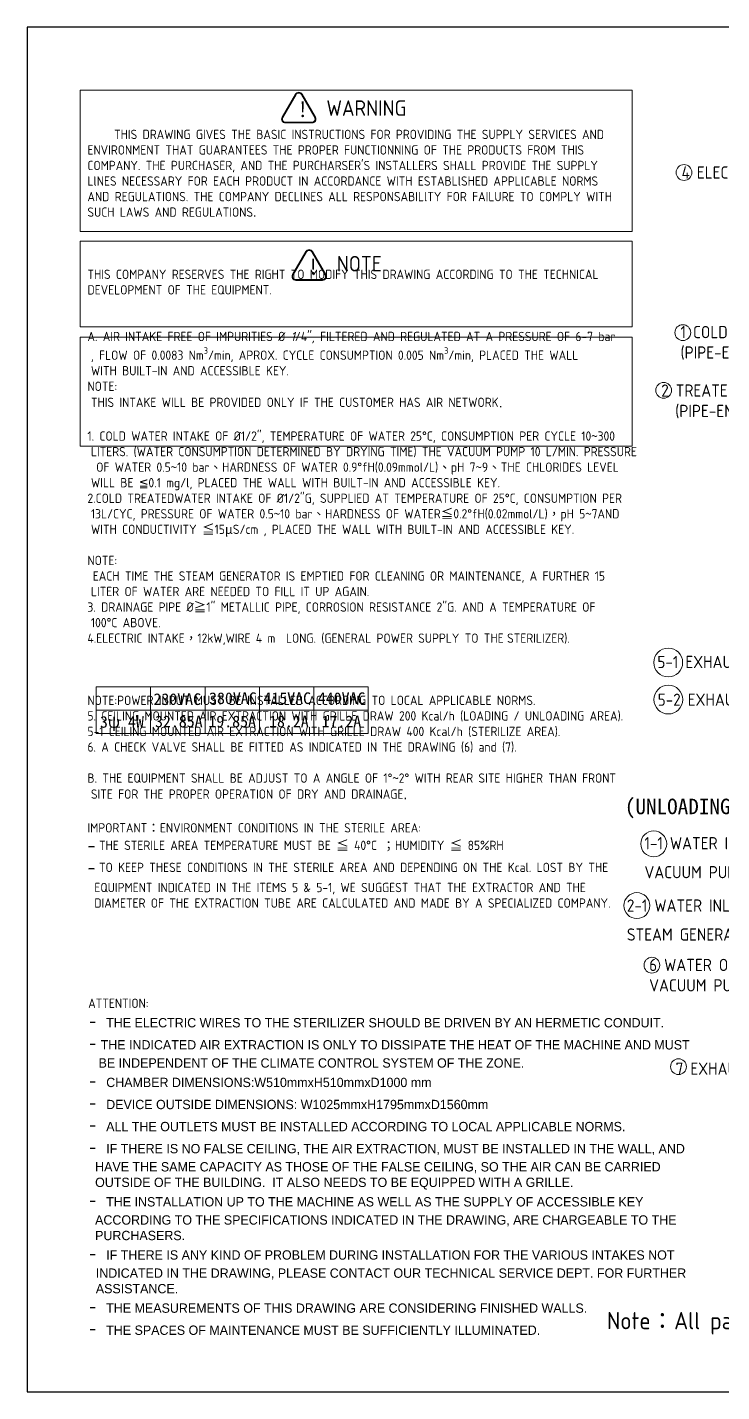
# Model space of a CAD drawing. Header units: millimetres. Extents: x -215875 to 13478, y -2277 to 9476.
# Drawn here: x 0 to 4828, y 0 to 9476 of the extents above; entities that cross this region are included whole.
import ezdxf

# ---------------------------------------------------------------- set-up
doc = ezdxf.new("R2010")
doc.units = ezdxf.units.MM
doc.header["$MEASUREMENT"] = 0
doc.layers.add('D', color=3, linetype='Continuous', lineweight=13)
doc.styles.get("Standard").update_dxf_attribs({"font": 'KAIU.TTF'})
doc.styles.add('STU25', font='isocp2.shx')

msp = doc.modelspace()

# ---------------------------------------------------------------- hatches: boundary and pattern name
at = {"layer": 'D'}
h = msp.add_hatch(color=11, dxfattribs=at)
edge = h.paths.add_edge_path()
edge.add_line((1863.738, 9011.456), (1771.55, 8851.783))
edge.add_arc((1794.933, 8838.283), 27, 149.9999999, 270)
edge.add_line((1794.933, 8811.283), (1979.308, 8811.283))
edge.add_arc((1979.308, 8838.283), 27, 270, 389.9999999)
edge.add_line((2002.691, 8851.783), (1910.503, 9011.456))
edge.add_arc((1887.12, 8997.956), 27, 30, 150)
edge = h.paths.add_edge_path(flags=16)
edge.add_arc((1887.12, 8997.956), 21.6, 30, 150)
edge.add_line((1868.414, 9008.756), (1776.227, 8849.083))
edge.add_arc((1794.933, 8838.283), 21.6, 149.9999999, 270)
edge.add_line((1794.933, 8816.683), (1979.308, 8816.683))
edge.add_arc((1979.308, 8838.283), 21.6, 270, 389.9999999)
edge.add_line((1998.014, 8849.083), (1905.827, 9008.756))
h = msp.add_hatch(color=11, dxfattribs=at)
edge = h.paths.add_edge_path()
edge.add_line((1936.359, 7918.114), (1844.172, 7758.44))
edge.add_arc((1867.554, 7744.94), 27, 149.9999999, 270)
edge.add_line((1867.554, 7717.94), (2051.93, 7717.94))
edge.add_arc((2051.93, 7744.94), 27, 270, 389.9999999)
edge.add_line((2075.313, 7758.44), (1983.125, 7918.114))
edge.add_arc((1959.742, 7904.614), 27, 30, 150)
edge = h.paths.add_edge_path(flags=16)
edge.add_arc((1959.742, 7904.614), 21.6, 30, 150)
edge.add_line((1941.036, 7915.414), (1848.848, 7755.74))
edge.add_arc((1867.554, 7744.94), 21.6, 149.9999999, 270)
edge.add_line((1867.554, 7723.34), (2051.93, 7723.34))
edge.add_arc((2051.93, 7744.94), 21.6, 270, 389.9999999)
edge.add_line((2070.636, 7755.74), (1978.448, 7915.414))

# ---------------------------------------------------------------- linework, layer by layer
at = {"layer": 'D', "color": 11}
for p, q in [((1863.738, 9011.456), (1771.55, 8851.783)), ((1868.414, 9008.756), (1776.227, 8849.083)), ((1905.827, 9008.756), (1998.014, 8849.083)), ((1910.503, 9011.456), (2002.691, 8851.783)), ((1794.933, 8816.683), (1979.308, 8816.683)), ((1794.933, 8811.283), (1979.308, 8811.283)), ((1936.359, 7918.114), (1844.172, 7758.44)), ((1941.036, 7915.414), (1848.848, 7755.74)), ((1978.448, 7915.414), (2070.636, 7755.74)), ((1983.125, 7918.114), (2075.313, 7758.44)), ((1867.554, 7723.34), (2051.93, 7723.34)), ((1867.554, 7717.94), (2051.93, 7717.94))]:
    msp.add_line(p, q, dxfattribs=at)
at = {"layer": 'D'}
for p, q in [((479.549, 4895.653), (479.549, 4571.653)), ((479.549, 4895.653), (2369.549, 4895.653)), ((857.549, 4895.653), (857.549, 4571.653)), ((1235.549, 4895.653), (1235.549, 4571.653)), ((1613.549, 4895.653), (1613.549, 4571.653)), ((1991.549, 4895.653), (1991.549, 4571.653)), ((2369.549, 4895.653), (2369.549, 4571.653)), ((479.549, 4733.653), (2369.549, 4733.653)), ((479.549, 4571.653), (2369.549, 4571.653))]:
    msp.add_line(p, q, dxfattribs=at)
at = {"layer": 'D', "color": 11}
for points in [[(367.87, 9040.08), (4206.032, 9040.08), (4206.032, 8057.93), (367.87, 8057.93)], [(367.87, 7990.954), (4206.032, 7990.954), (4206.032, 7395.053), (367.87, 7395.053)], [(367.87, 7323.429), (4206.032, 7323.429), (4206.032, 6567.54), (367.87, 6567.54)]]:
    msp.add_lwpolyline(points, close=True, dxfattribs=at)
at = {"layer": 'D'}
for centre, radius in [((4565.401, 8467.287), 55), ((4556.774, 7355.618), 55), ((4424.065, 6954.781), 55), ((4455.812, 5064.346), 100), ((4456.174, 4806.754), 100), ((4354.918, 3804.628), 90), ((4237.562, 3375.959), 90), ((4342.277, 2961.884), 55), ((4527.32, 2257.422), 55)]:
    msp.add_circle(centre, radius, dxfattribs=at)
at = {"layer": 'D', "color": 11}
for centre, radius, start, end in [((1887.12, 8997.956), 27, 30, 150), ((1887.12, 8997.956), 21.6, 30, 150), ((1794.933, 8838.283), 27, 149.9999999, 270), ((1794.933, 8838.283), 21.6, 149.9999999, 270), ((1979.308, 8838.283), 27, 270, 29.9999999), ((1979.308, 8838.283), 21.6, 270, 29.9999999), ((1959.742, 7904.614), 27, 30, 150), ((1959.742, 7904.614), 21.6, 30, 150), ((1867.554, 7744.94), 27, 149.9999999, 270), ((1867.554, 7744.94), 21.6, 149.9999999, 270), ((2051.93, 7744.94), 27, 270, 29.9999999), ((2051.93, 7744.94), 21.6, 270, 29.9999999)]:
    msp.add_arc(centre, radius, start, end, dxfattribs=at)
at = {"layer": 'Defpoints', "color": 6}
msp.add_lwpolyline([(0, 9476), (0, 0), (13478, 0), (13478, 9476)], close=True, dxfattribs=at)

# ---------------------------------------------------------------- texts
at = {"layer": 'D', "color": 11, "attachment_point": 1, "style": 'STU25'}
for s, insert, char_height in [('{\\f標楷體|b0|i0|c136|p65;!}', (1878.145, 8960.448), 108), ('WARNING', (2079.578, 8968.817), 108), ('\\A1;\\P{\\H0.7042x;     THIS DRAWING GIVES THE BASIC INSTRUCTIONS FOR PROVIDING THE SUPPLY SERVICES AND\\PENVIRONMENT THAT GUARANTEES THE PROPER FUNCTIONNING OF THE PRODUCTS FROM THIS \\PCOMPANY. THE PURCHASER, AND THE PURCHARSER\'S INSTALLERS SHALL PROVIDE THE SUPPLY \\PLlNES NECESSARY FOR EACH PRODUCT IN ACCORDANCE WITH ESTABLlSHED APPLlCABLE NORMS \\PAND REGULATIONS. THE COMPANY DECLlNES ALL RESPONSABILlTY FOR FAILURE TO COMPLY WITH \\PSUCH LAWS AND REGULATIONS\\f????|b0|i0|c0|p54;.\\P\\P\\P\\P\\Fisocp2.shx;THIS COMPANY RESERVES THE RIGHT TO MODIFY THIS DRAWING ACCORDING TO THE TECHNICAL \\PDEVELOPMENT OF THE EQUIPMENT.\\P\\P\\PA. AIR INTAKE FREE OF IMPURITIES %%C \\fISOCP2|b0|i1|c0|p2;1\\Fisocp2.shx;/4"\\fISOCP2|b0|i1|c0|p2;, \\Fisocp2.shx;FILTERED AND REGULATED AT A PRESSURE OF 6-7 bar\\P\\f????|b0|i0|c0|p54; \\Fisocp2.shx;, FLOW OF 0.0083 Nm\\H0.7x;\\S3^ ;\\H1.429x;/min, APROX. CYCLE CONSUMPTION 0.005 Nm\\H0.7x;\\S3^ ;\\H1.429x;/min, PLACED THE WALL \\P\\f????|b0|i0|c0|p54; \\Fisocp2.shx;WITH BUILT-IN AND ACCESSIBLE KEY.\\PNOTE:\\P\\f????|b0|i0|c0|p54; \\Fisocp2.shx;THIS INTAKE WILL BE PROVIDED ONLY IF THE CUSTOMER HAS AIR NETWORK\\fArial|b0|i0|c0|p34;\\H1.1x;.\\P\\P\\Fisocp2.shx;\\H0.9087x;1. COLD WATER INTAKE OF %%C1/2", TEMPERATURE OF WATER 25%%DC, CONSUMPTION PER CYCLE 10\\f細明體|b0|i0|c136|p49;~\\Fisocp2.shx;300 \\P\\f???|b0|i0|c0|p49; \\Fisocp2.shx;LITERS. (WATER CONSUMPTION DETERMINED BY DRYING TIME) THE VACUUM PUMP 10 L/MIN. PRESSURE\\P\\f???|b0|i0|c0|p49; \\Fisocp2.shx; OF WATER 0.5\\f細明體|b0|i0|c136|p49;~\\Fisocp2.shx;10 bar\\f標楷體|b0|i0|c136|p65;、\\Fisocp2.shx;HARDNESS OF WATER 0.9%%DfH(0.09mmol/L)\\f標楷體|b0|i0|c136|p65;、\\Fisocp2.shx;pH 7\\f細明體|b0|i0|c136|p49;~\\Fisocp2.shx;9\\f標楷體|b0|i0|c136|p65;、\\Fisocp2.shx;THE CHLORIDES LEVEL \\P\\f???|b0|i0|c0|p65; \\Fisocp2.shx;WILL BE \\f新細明體|b0|i0|c136|p16;≦\\Fisocp2.shx;0.1 mg/l, PLACED THE WALL WITH BUILT-IN AND ACCESSIBLE KEY.\\P2.COLD TREATEDWATER INTAKE OF %%C1/2"G, SUPPLIED AT TEMPERATURE OF 25%%DC, CONSUMPTION PER \\P\\f????|b0|i0|c0|p16; \\Fisocp2.shx;13L/CYC, PRESSURE OF WATER 0.5\\f細明體|b0|i0|c136|p49;~\\Fisocp2.shx;10 bar\\f標楷體|b0|i0|c136|p65;、\\Fisocp2.shx;HARDNESS OF WATER\\f標楷體|b0|i0|c136|p65;≦\\Fisocp2.shx;0.2%%DfH(0.02mmol/L)\\f標楷體|b0|i0|c136|p65;，\\Fisocp2.shx;pH 5\\f細明體|b0|i0|c136|p49;~\\Fisocp2.shx;7AND \\P\\f???|b0|i0|c0|p49; \\Fisocp2.shx;WITH CONDUCTIVITY \\f標楷體|b0|i0|c136|p65;≦\\Fisocp2.shx;15\\f標楷體|b0|i0|c136|p65;μ\\Fisocp2.shx;S/cm , PLACED THE WALL WITH BUILT-IN AND ACCESSIBLE KEY.\\P\\PNOTE:\\P EACH TIME THE STEAM GENERATOR IS EMPTIED FOR CLEANING OR MAINTENANCE, A FURTHER 15 \\P\\f???|b0|i0|c0|p65; \\Fisocp2.shx;LITER OF WATER ARE NEEDED TO FILL IT UP AGAIN.\\P3. DRAINAGE PIPE %%C\\f標楷體|b0|i0|c136|p65;≧\\Fisocp2.shx;1" METALLIC PIPE, CORROSION RESISTANCE 2"G. AND A TEMPERATURE OF \\P\\f???|b0|i0|c0|p65; \\Fisocp2.shx;100%%DC ABOVE.\\P4.ELECTRIC INTAKE\\f標楷體|b0|i0|c136|p65;，\\Fisocp2.shx;12kW,WIRE 4 m  LONG. (GENERAL POWER SUPPLY TO THE\\f???|b0|i0|c0|p65; \\Fisocp2.shx;STERILIZER).\\P\\P\\P\\PNOTE:POWER INPUT MUST BE INSTALLED ACCORDING TO LOCAL APPLICABLE NORMS.\\P5. CEILING MOUNTED AIR EXTRACTION WITH GRILLE DRAW 200 Kcal/h (LOADING / UNLOADING AREA).\\P5-1 CEILING MOUNTED AIR EXTRACTION WITH GRILLE DRAW 400 Kcal/h (STERILIZE AREA).\\P6. A CHECK VALVE SHALL BE FITTED AS INDICATED IN THE DRAWING (6) and (7).\\P\\PB. THE EQUIPMENT SHALL BE ADJUST TO A ANGLE OF 1%%D\\f細明體|b0|i0|c136|p49;~\\Fisocp2.shx;2%%D WITH REAR SITE HIGHER THAN FRONT \\P\\f???|b0|i0|c0|p49; \\Fisocp2.shx;SITE FOR THE PROPER OPERATION OF DRY AND DRAINAGE\\fArial|b0|i0|c0|p34;\\H1.1x;.\\P\\P\\Fisocp2.shx;\\H0.9087x;IMPORTANT\\f標楷體|b0|i0|c136|p65;：\\Fisocp2.shx;ENVIRONMENT CONDITIONS IN THE STERILE AREA:\\P}-{\\f???|b0|i0|c0|p65;\\H0.7042x; \\Fisocp2.shx;THE STERILE AREA TEMPERATURE MUST BE \\f標楷體|b0|i0|c136|p65;≦\\Fisocp2.shx; 40%%DC \\f標楷體|b0|i0|c136|p65;；\\Fisocp2.shx;HUMIDITY \\f標楷體|b0|i0|c136|p65;≦\\Fisocp2.shx; 85%RH\\P}-{\\f???|b0|i0|c0|p65;\\H0.7042x; \\Fisocp2.shx;TO KEEP THESE CONDITIONS IN THE STERILE AREA AND DEPENDING ON THE Kcal. LOST BY THE \\P\\f???|b0|i0|c0|p65;  \\Fisocp2.shx;EQUIPMENT INDICATED IN THE ITEMS 5 & 5-1, WE SUGGEST THAT THE EXTRACTOR AND THE \\P\\f???|b0|i0|c0|p65;  \\Fisocp2.shx;DIAMETER OF THE EXTRACTION TUBE ARE CALCULATED AND MADE BY A SPECIALIZED COMPANY.}', (418.391, 8917.738), 91.959681), ('{\\C3;4 ELECTRIC INTAKE BOX}', (4548.504, 8509.93), 85), ('{\\f標楷體|b0|i0|c136|p65;!}', (1950.767, 7867.106), 108), ('NOTE', (2152.2, 7888.024), 108), ('{{\\C3;1 COLD WATER INTAKE\\P(PIPE-END HIGH>650mm)}}', (4541.074, 7401.633), 85), ('{{\\C3;2 TREATEDWATER INTAKE\\P  (PIPE-END HIGH>400mm)}}', (4407.067, 6995.804), 85), ('{\\C3;5-1 EXHAUST FAN MOTOR}', (4380.206, 5110.671), 85), ('{\\f標楷體|b0|i0|c136|p65;230VAC}', (877.252, 4850.347), 81), ('{\\f標楷體|b0|i0|c136|p65;380VAC}', (1263.766, 4857.027), 81), ('{\\f標楷體|b0|i0|c136|p65;415VAC}', (1641.766, 4857.027), 81), ('{\\f標楷體|b0|i0|c136|p65;440VAC}', (2019.766, 4857.027), 81), ('{\\C3;5-2 EXHAUST FAN MOTOR}', (4382.443, 4848.476), 85), ('{\\f標楷體|b0|i0|c136|p65;3ψ 4W}', (505.262, 4692.625), 81), ('{\\f標楷體|b0|i0|c136|p65;32.85A}', (888.324, 4695.508), 81), ('{\\f標楷體|b0|i0|c136|p65;19.85A}', (1259.105, 4695.508), 81), ('{\\f標楷體|b0|i0|c136|p65;18.2A}', (1680.981, 4695.508), 81), ('{\\f標楷體|b0|i0|c136|p65;17.2A}', (2046.072, 4695.508), 81), ('\\A1;{\\C3;1-1 WATER INLET OF \\PVACUUM PUMP(%%c \\S1/2;")}', (4290.266, 3851.767), 85), ('\\A1;{\\C3;2-1 WATER INLET OF \\PSTEAM GENERATO(%%c \\S1/2;")}', (4168.323, 3419.041), 85), ('{\\C3;6 WATER OUTLET OF \\PVACUUM PUMP(%%c 1")}', (4323.111, 3006.444), 85), ('ATTENTION:\\P{\\f標楷體|b0|i0|c136|p65;\\H1.42x;- \\Farisop2.shx|c0;\\H0.704225x;THE ELECTRIC WIRES TO THE STERILIZER SHOULD BE DRIVEN BY AN HERMETIC CONDUIT.  \\P\\f標楷體|b0|i0|c136|p65;\\H1.42x;-\\Farisop2.shx|c0;\\H0.704225x; THE INDICATED AIR EXTRACTION IS ONLY TO DISSIPATE THE HEAT OF THE MACHINE AND MUST \\P  \\Farsimp.shx|c0; \\Farisop2.shx|c0;BE INDEPENDENT OF THE CLIMATE CONTROL SYSTEM OF THE ZONE.\\P\\f標楷體|b0|i0|c136|p65;\\H1.42x;- \\Farisop2.shx|c0;\\H0.704225x;CHAMBER DIMENSIONS\\H0.999996x;:W510mmxH510mmxD1000 mm\\P\\f標楷體|b0|i0|c136|p65;\\H1.42x;- \\Farisop2.shx|c0;\\H0.704225x;DEVICE OUTSIDE DIMENSIONS: W1025mmxH1795mmxD1560mm\\P\\f標楷體|b0|i0|c136|p65;\\H1.42x;- \\Farisop2.shx|c0;\\H0.704225x;ALL THE OUTLETS MUST BE INSTALLED ACCORDING TO LOCAL APPLICABLE NORMS.\\P\\f標楷體|b0|i0|c136|p65;\\H1.42x;- \\Farisop2.shx|c0;\\H0.704225x;IF THERE IS NO FALSE CEILING, THE AIR EXTRACTION, MUST BE INSTALLED IN THE WALL, AND \\P\\Farsimp.shx|c0;  \\Farisop2.shx|c0;HAVE THE SAME CAPACITY AS THOSE OF THE FALSE CEILING, SO THE AIR CAN BE CARRIED \\P\\Farsimp.shx|c0;  \\Farisop2.shx|c0;OUTSIDE OF THE BUILDING.  IT ALSO NEEDS TO BE EQUIPPED WITH A GRILLE.\\P\\f標楷體|b0|i0|c136|p65;\\H1.42x;- \\Farisop2.shx|c0;\\H0.704225x;THE INSTALLATION UP TO THE MACHINE AS WELL AS THE SUPPLY OF ACCESSIBLE KEY \\P\\Farsimp.shx|c0;  \\Farisop2.shx|c0;ACCORDING TO THE SPECIFICATIONS INDICATED IN THE DRAWING, ARE CHARGEABLE TO THE \\P\\Farsimp.shx|c0;  \\Farisop2.shx|c0;PURCHASERS.\\fArial|b0|i0|c0|p34;\\H1.1x; \\P\\f標楷體|b0|i0|c136|p65;\\H1.291x;- \\Farisop2.shx|c0;\\H0.704176x;IF THERE IS ANY KIND OF PROBLEM DURING INSTALLATION FOR THE VARIOUS INTAKES NOT \\P\\Farsimp.shx|c0;\\H1.1x;  \\Farisop2.shx|c0;\\H0.909091x;INDICATED IN THE DRAWING, PLEASE CONTACT OUR TECHNICAL SERVICE DEPT. FOR FURTHER \\P\\Farsimp.shx|c0;\\H1.1x;  \\Farisop2.shx|c0;\\H0.909091x;ASSISTANCE.\\P\\f標楷體|b0|i0|c136|p65;\\H1.42x;- \\Farisop2.shx|c0;\\H0.704225x;THE MEASUREMENTS OF THIS DRAWING ARE CONSIDERING FINISHED WALLS.\\P\\f標楷體|b0|i0|c136|p65;\\H1.42x;- \\Farisop2.shx|c0;\\H0.704225x;THE SPACES OF MAINTENANCE MUST BE SUFFICIENTLY ILLUMINATED.}', (423.579, 2730.141), 64.760339), ('\\A1;{\\C3;7 EXHAUST PIPE(%%c \\S1/2;")}', (4507.28, 2345.494), 85), ('Note{\\f標楷體|b0|i0|c136|p65;：}All parts should comply with RoHS.', (4029.893, 553.486), 120)]:
    msp.add_mtext(s, dxfattribs=dict(at, insert=insert, char_height=char_height))
at = {"layer": 'D', "color": 11, "insert": (4154.027, 4118.851), "char_height": 108, "attachment_point": 1}
msp.add_mtext('{\\C3;(UNLOADING AREA)}', dxfattribs=at)

doc.saveas('drawing.dxf')
